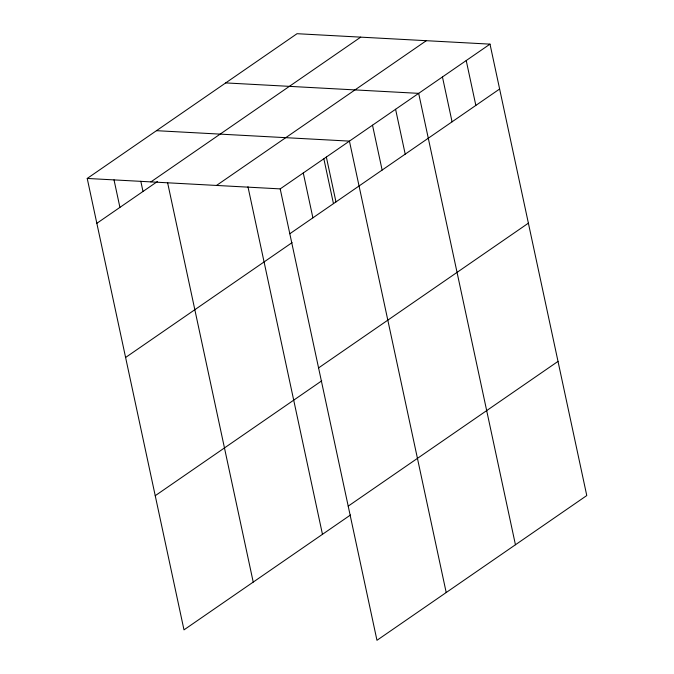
<?xml version="1.0" encoding="UTF-8"?>
<svg xmlns="http://www.w3.org/2000/svg" width="674" height="674" viewBox="0 0 674 674"><rect width="100%" height="100%" fill="white"/><g stroke="black" fill="none" stroke-linecap="round" stroke-linejoin="round"><path stroke-width="1.01" d="M350.497 514.987L183.994 629.861L87.224 178.45L297.032 33.7L490.006 44.139L586.776 495.55L376.968 640.3L280.199 188.888L490.006 44.139M150.9 181.896L360.716 37.146M96.837 223.313L157.531 181.441M216.514 185.443L426.322 40.693M289.812 233.76L499.619 89.01M125.6 357.473L292.103 242.606M318.575 367.92L528.382 223.17M155.231 495.702L321.734 380.827M348.205 506.14L558.021 361.39M225.697 82.91L418.672 93.357L515.442 544.769M156.461 130.68L349.435 141.119L446.205 592.53M87.224 178.45L280.199 188.888M466.223 60.55L475.844 105.414M442.447 76.954L452.069 121.817M395.587 109.281L405.209 154.144M372.511 125.204L382.133 170.067M326.351 157.042L335.972 201.914M323.865 158.862L333.453 203.582M303.275 172.965L312.896 217.837M247.956 186.732L322.467 534.322M167.599 182.662L253.23 582.092M140.815 181.272L142.998 191.467M114.016 179.857L119.921 207.39"/></g></svg>
